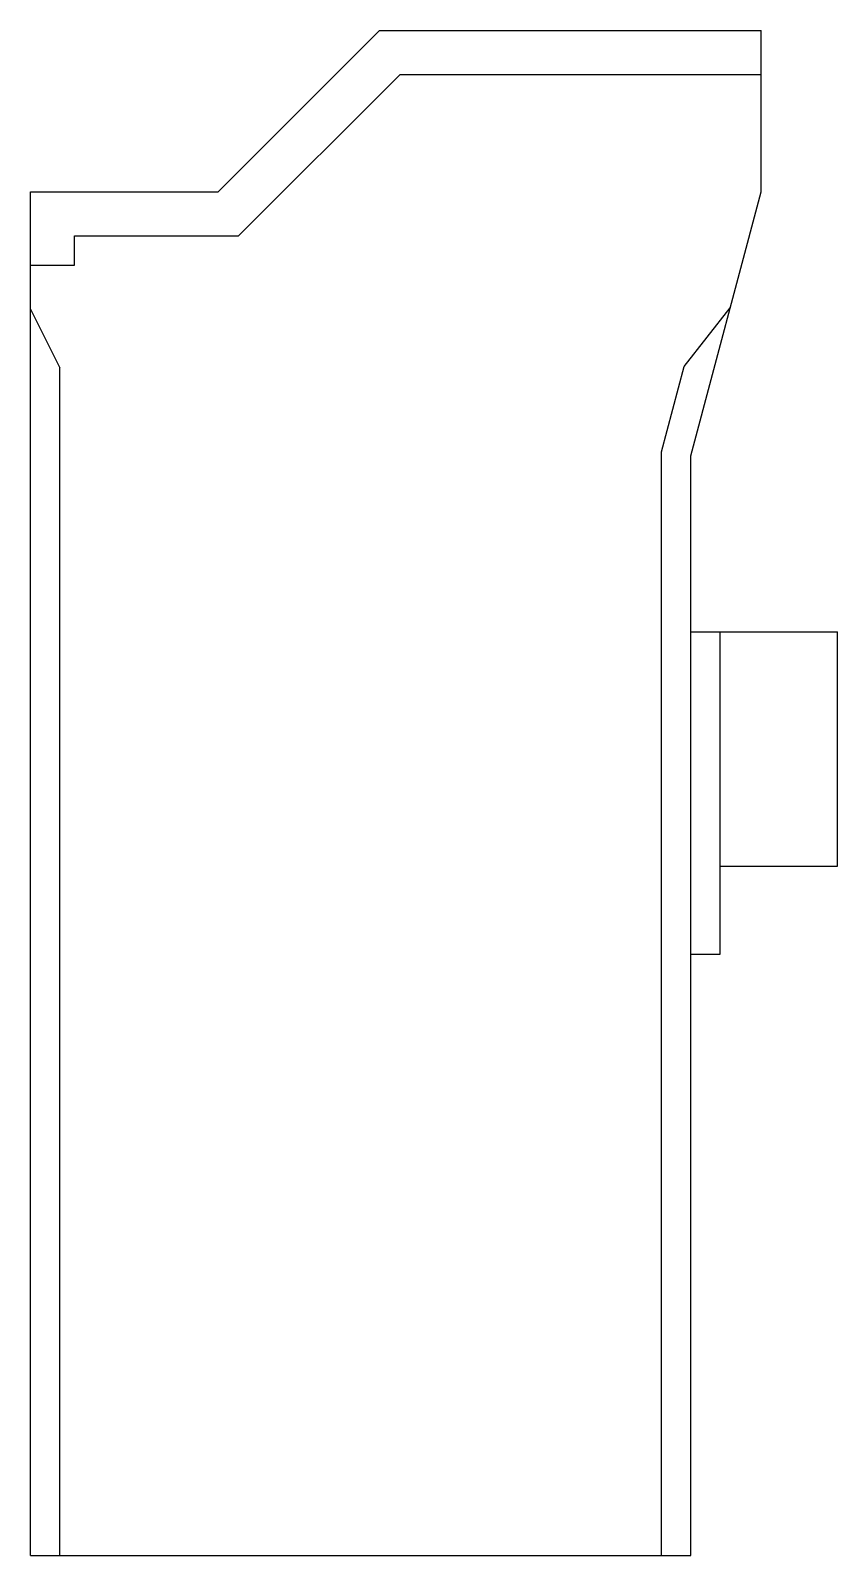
# Model space of a CAD drawing. Extents: x -0.24 to 0.31, y -1.04 to 0.
import ezdxf

# ---------------------------------------------------------------- set-up
doc = ezdxf.new("R2010")
doc.units = 0
doc.header["$LTSCALE"] = 0.0006
doc.header["$MEASUREMENT"] = 0
doc.layers.get('0').update_dxf_attribs({"linetype": 'CONTINUOUS'})

msp = doc.modelspace()

# ---------------------------------------------------------------- linework, layer by layer
for points in [[(0, 0), (-0.11, -0.11)], [(0, 0), (0.26, 0)], [(0.26, -0.11), (0.26, 0)], [(0.0139, -0.03), (-0.0961, -0.14)], [(0.0139, -0.03), (0.26, -0.03)], [(-0.238, -0.34), (-0.238, -0.11)], [(-0.238, -0.11), (-0.11, -0.11)], [(0.212, -0.29), (0.26, -0.11)], [(-0.208, -0.16), (-0.208, -0.14)], [(-0.208, -0.14), (-0.0961, -0.14)], [(-0.238, -0.16), (-0.208, -0.16)], [(-0.238, -0.19), (-0.218, -0.23)], [(0.2076, -0.2291), (0.2389, -0.1892)], [(-0.218, -0.34), (-0.218, -0.23)], [(0.192, -0.2874), (0.2076, -0.2291)], [(0.192, -0.34), (0.192, -0.2874)], [(0.212, -0.34), (0.212, -0.29)], [(-0.238, -1.04), (-0.238, -0.34)], [(-0.218, -1.04), (-0.218, -0.34)], [(0.192, -1.04), (0.192, -0.34)], [(0.212, -1.04), (0.212, -0.34)], [(0.212, -0.41), (0.312, -0.41)], [(0.312, -0.57), (0.312, -0.41)], [(0.232, -0.57), (0.312, -0.57)], [(0.232, -0.63), (0.232, -0.57)], [(0.212, -0.63), (0.232, -0.63)], [(-0.238, -1.04), (0.212, -1.04)]]:
    msp.add_lwpolyline(points)
at = {"linetype": 'Continuous'}
msp.add_lwpolyline([(0.232, -0.57), (0.232, -0.41)], dxfattribs=at)

doc.saveas('drawing.dxf')
